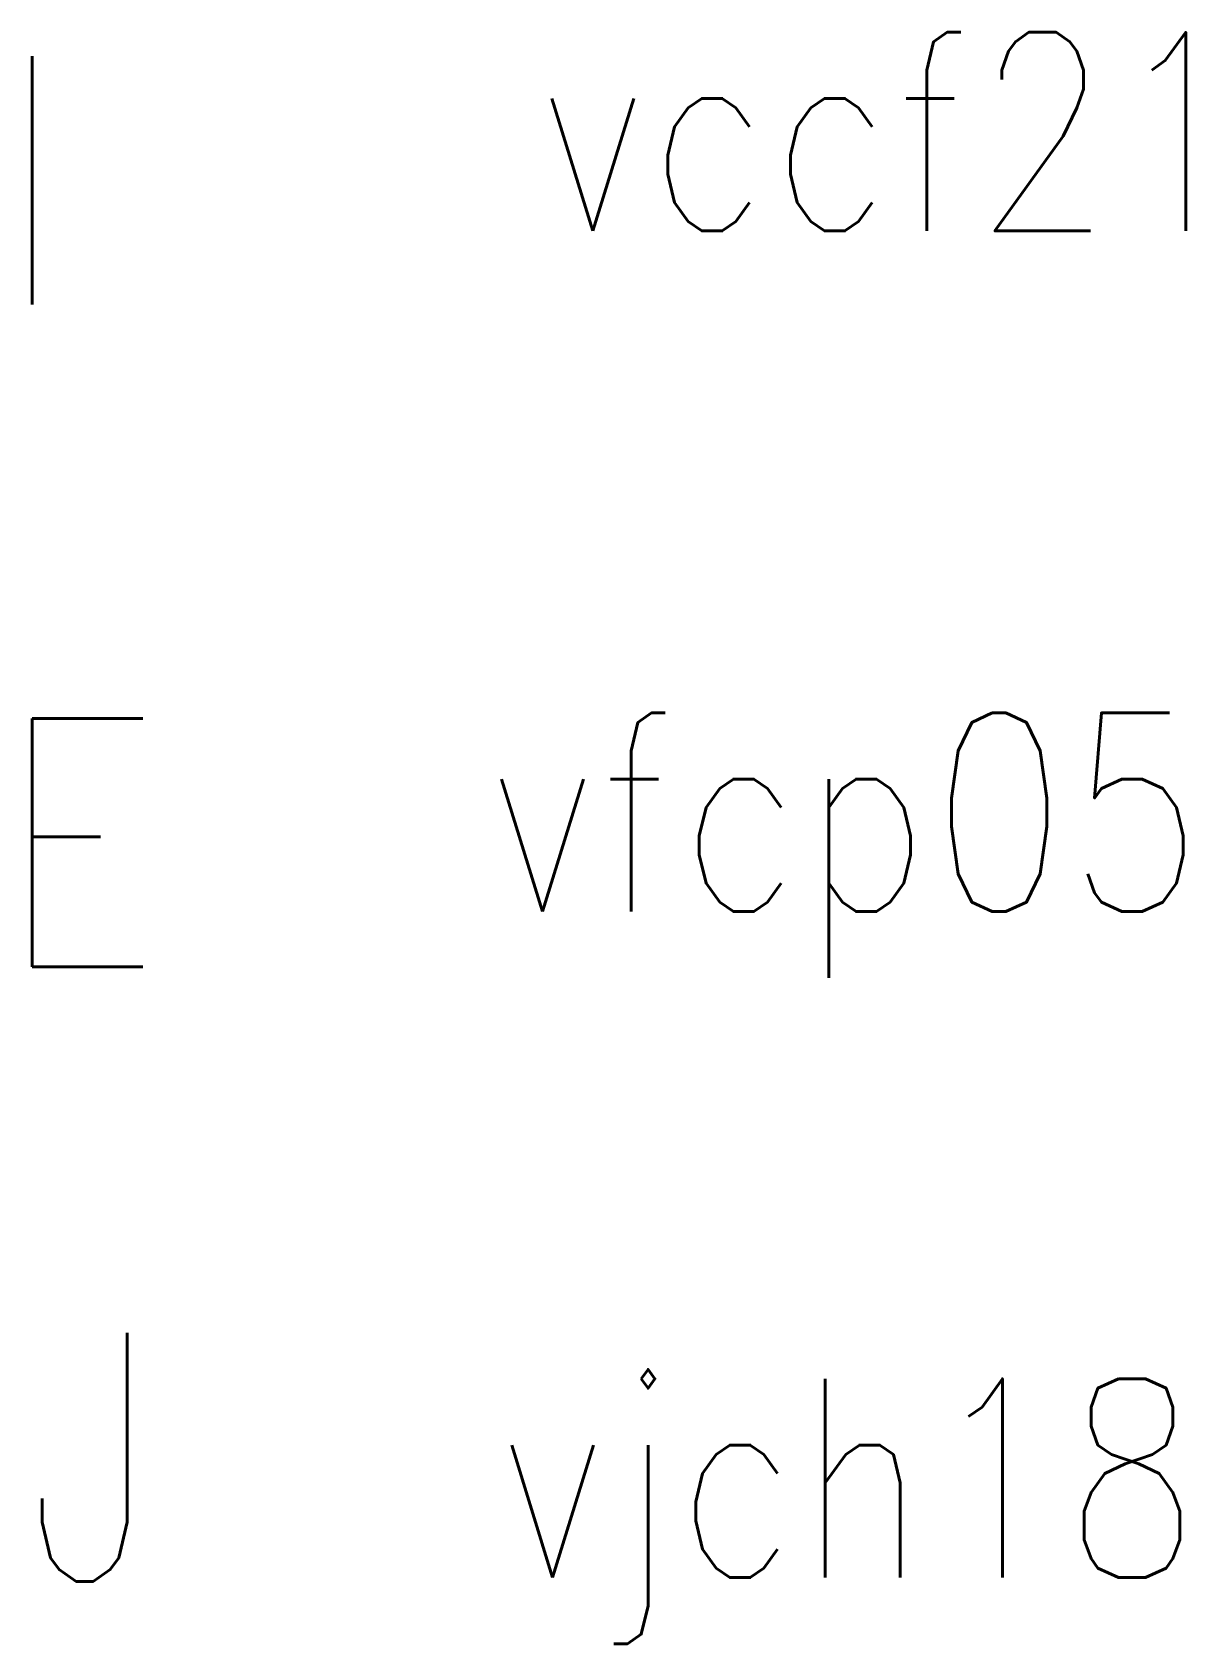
# Model space of a CAD drawing. Header units: feet. Extents: x -2770 to 993, y -1321 to 1674.
# Drawn here: x -2770 to -1899, y 327 to 1544 of the extents above; entities that cross this region are included whole.
import ezdxf

# ---------------------------------------------------------------- set-up
doc = ezdxf.new("R2010")
doc.units = ezdxf.units.FT
doc.header["$LTSCALE"] = 37.5
doc.header["$MEASUREMENT"] = 0
doc.layers.add('35VL', color=8, linetype='CONTINUOUS')
doc.styles.add('ROMANS', font='romans', dxfattribs={"width": 0.8})

msp = doc.modelspace()

# ---------------------------------------------------------------- texts
at = {"layer": '35VL', "color": 7, "style": 'ROMANS', "width": 0.8}
for s, p in [('I', (-2795.3596, 1337.9706)), ('E', (-2795.3596, 837.9706)), ('J', (-2775.0454, 374.172))]:
    msp.add_text(s, height=187.5, dxfattribs=at).set_placement(p)
at = {"layer": '35VL', "color": 7, "char_height": 150, "attachment_point": 1, "style": 'ROMANS'}
for s, insert, width in [('vccf21', (-2387.8059, 1543.5196), 113.752755), ('vfcp05', (-2425.7592, 1029.7339), 354.86274), ('vjch18', (-2418.1074, 527.0929), 1711.775947)]:
    msp.add_mtext(s, dxfattribs=dict(at, insert=insert, width=width))

doc.saveas('drawing.dxf')
